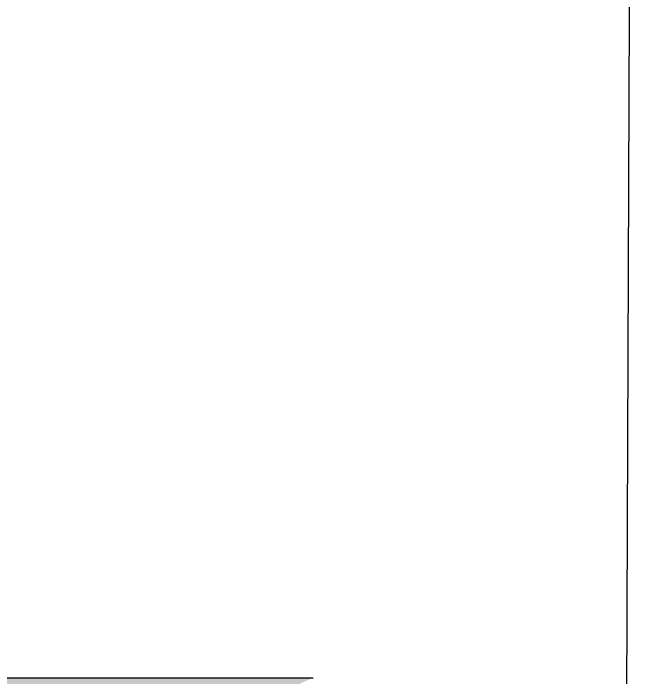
# Model space of a CAD drawing. Header units: feet. Extents: x -17 to 1389, y -162 to 787.
# Drawn here: x 629.5 to 729.3, y 446.2 to 553 of the extents above; entities that cross this region are included whole.
import ezdxf

# ---------------------------------------------------------------- set-up
doc = ezdxf.new("R2010")
doc.units = ezdxf.units.FT
doc.header["$MEASUREMENT"] = 0
doc.layers.add('ATI_EARTH', color=34, linetype='Continuous')
doc.layers.add('E-FIN-GR', color=4, linetype='Continuous')
doc.layers.add('G-NPLT', color=67, linetype='Continuous', plot=False)

msp = doc.modelspace()

# ---------------------------------------------------------------- hatches: boundary and pattern name
at = {"layer": 'ATI_EARTH'}
h = msp.add_hatch(dxfattribs=at)
h.set_pattern_fill('EARTH', color=256, scale=1.139728, angle=45)
h.set_pattern_definition([(45, (-15599793.698, -7767914.92), (0, 10.2350524967), [7.237275026, -7.237275026]), (45, (-15599795.617, -7767913.001), (0, 10.2350524967), [7.237275026, -7.237275026]), (45, (-15599797.5364, -7767911.082), (0, 10.2350524967), [7.237275026, -7.237275026]), (135, (-15599797.5364, -7767909.8024), (-10.2350524967, 0), [7.237275026, -7.237275026]), (135, (-15599795.617, -7767907.883), (-10.2350524967, 0), [7.237275026, -7.237275026]), (135, (-15599793.698, -7767905.964), (-10.2350524967, 0), [7.237275026, -7.237275026])])
edge = h.paths.add_edge_path()
edge.add_line((455.52826, 446.20575), (455.52826, 428.20575))
edge.add_line((455.52826, 428.20575), (456.77826, 428.20575))
edge.add_line((456.77826, 428.20575), (456.77826, 446.20575))
edge.add_line((456.77826, 446.20575), (461.08817, 446.20575))
edge.add_line((461.08817, 446.20575), (461.08817, 416.20575))
edge.add_arc((462.81312, 415.0793), 2.06018, 146.8538864, 393.1461136)
edge.add_line((464.53807, 416.20575), (464.53807, 446.20575))
edge.add_line((464.53807, 446.20575), (470.03225, 446.20575))
edge.add_line((470.03225, 446.20575), (470.03225, 416.20575))
edge.add_arc((471.76533, 415.086), 2.06335, 147.1332237, 392.8667763)
edge.add_line((473.49841, 416.20575), (473.49841, 446.20575))
edge.add_line((473.49841, 446.20575), (479.02479, 446.20575))
edge.add_line((479.02479, 446.20575), (479.02479, 416.20575))
edge.add_arc((480.71975, 415.05704), 2.04754, 145.8736987, 394.1263013)
edge.add_line((482.41472, 416.20575), (482.41472, 446.20575))
edge.add_line((482.41472, 446.20575), (487.93074, 446.20575))
edge.add_line((487.93074, 446.20575), (487.93074, 416.20575))
edge.add_arc((489.64817, 415.07274), 2.05749, 146.5865536, 393.4134464)
edge.add_line((491.36559, 416.20575), (491.36559, 446.20575))
edge.add_line((491.36559, 446.20575), (677.67082, 446.20575))
edge.add_line((677.67082, 446.20575), (652.37961, 434.7891))
edge.add_line((652.37961, 434.7891), (608.6855, 425.9639))
edge.add_line((608.6855, 425.9639), (579.08646, 423.62712))
edge.add_line((579.08646, 423.62712), (526.17423, 418.3396))
edge.add_line((526.17423, 418.3396), (499.47667, 409.17758))
edge.add_line((499.47667, 409.17758), (452.44545, 409.17758))
edge.add_line((452.44545, 409.17758), (410.79481, 416.61544))
edge.add_line((410.79481, 416.61544), (353.05855, 423.36602))
edge.add_line((353.05855, 423.36602), (306.39394, 428.34891))
edge.add_line((306.39394, 428.34891), (251.91841, 446.20575))
edge.add_line((251.91841, 446.20575), (455.52826, 446.20575))

# ---------------------------------------------------------------- linework, layer by layer
at = {"layer": 'E-FIN-GR'}
msp.add_lwpolyline([(491.20745, 446.20575), (677.67082, 446.20575)], dxfattribs=at)
at = {"layer": 'G-NPLT'}
msp.add_lwpolyline([(233.29189, 786.76538), (729.29189, 786.76538), (727.49222, 319.14012), (231.49222, 319.14012)], close=True, dxfattribs=at)

doc.saveas('drawing.dxf')
